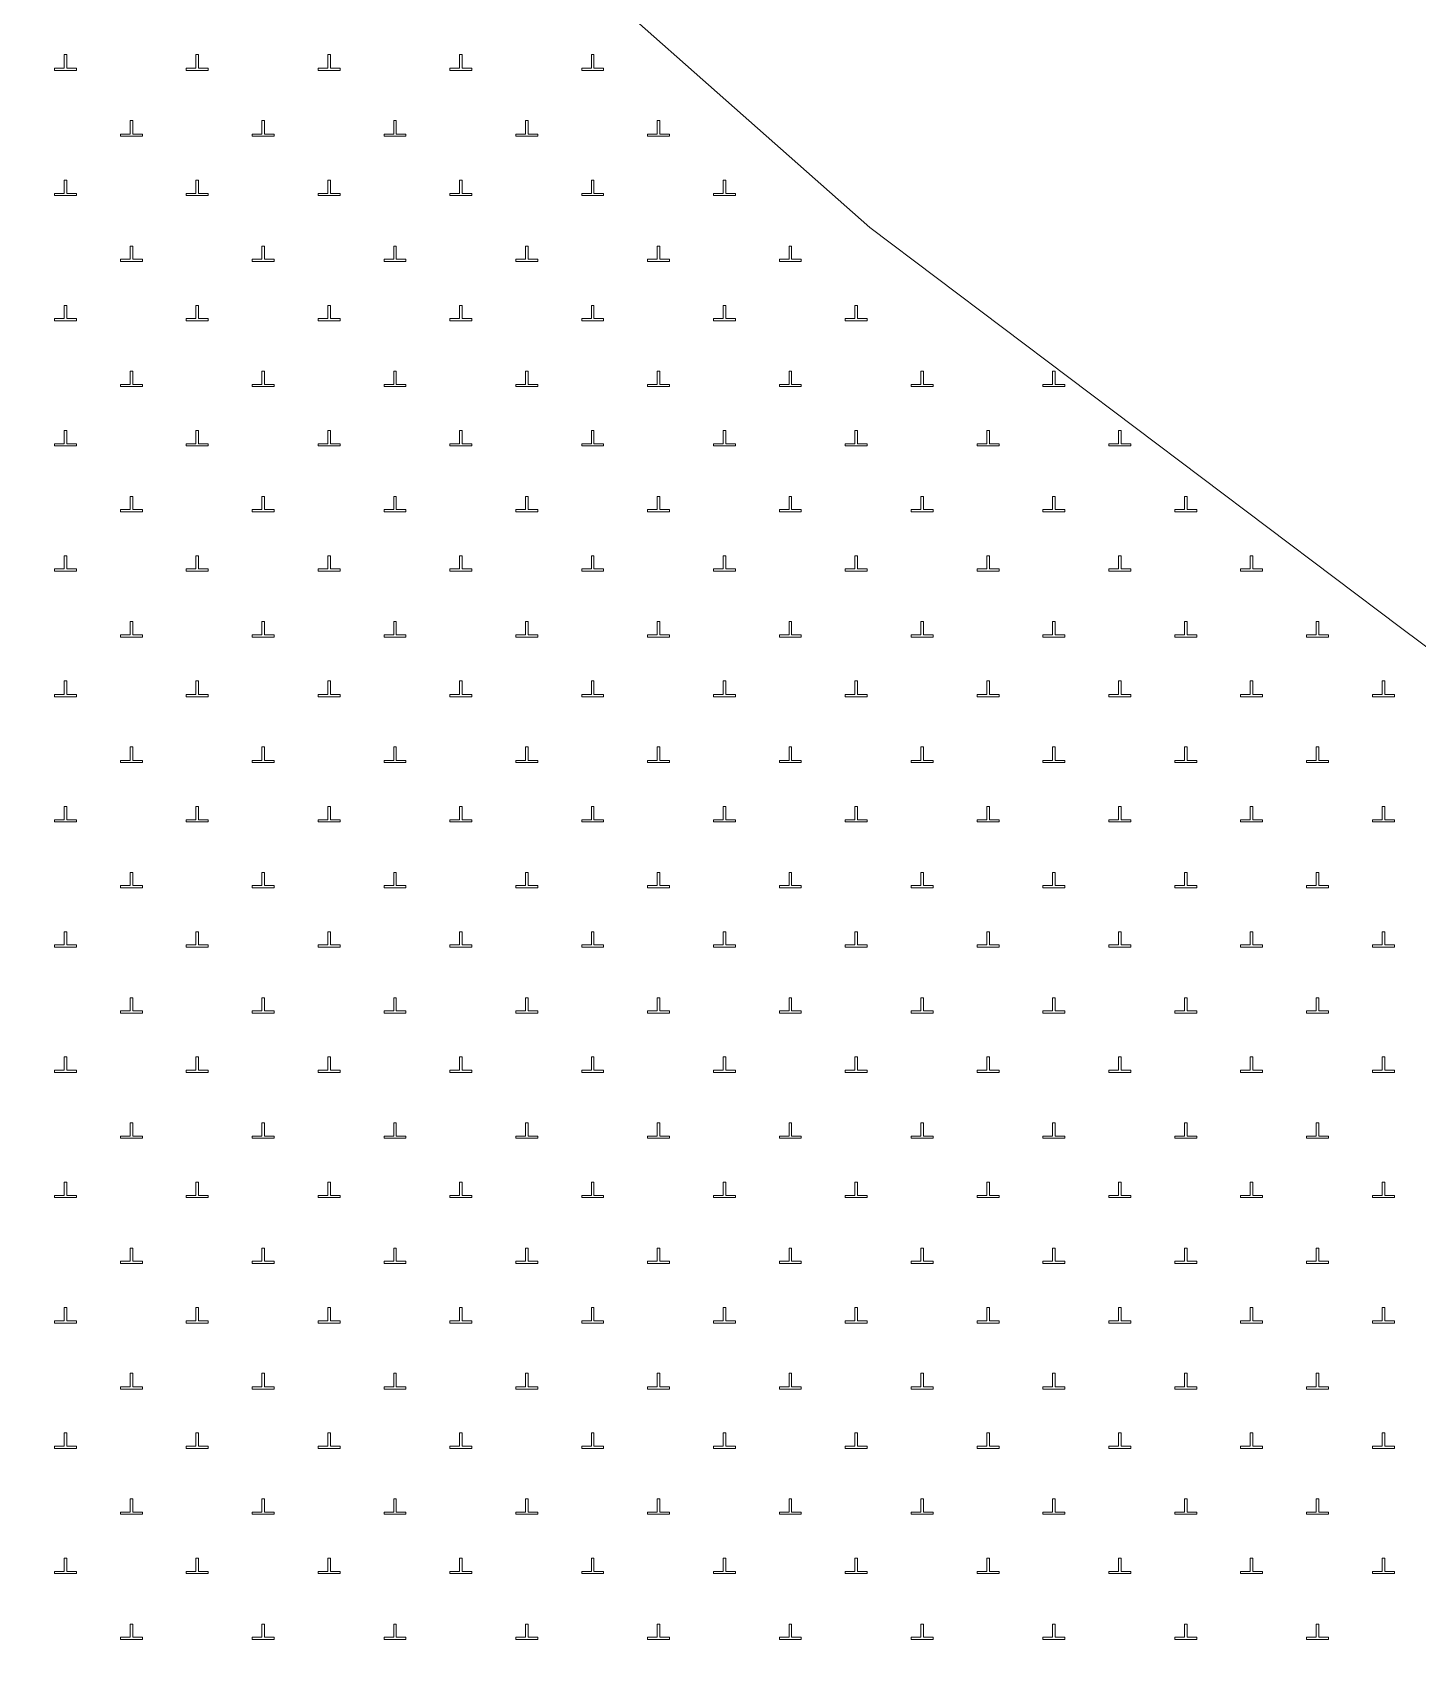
# Model space of a CAD drawing. Header units: metres. Extents: x 550890 to 551618, y 1839259 to 1840146.
# Drawn here: x 551437.64 to 551469.17, y 1840008.13 to 1840045.21 of the extents above; entities that cross this region are included whole.
import ezdxf

# ---------------------------------------------------------------- set-up
doc = ezdxf.new("R2010")
doc.units = ezdxf.units.M
doc.header["$LTSCALE"] = 0.8
doc.layers.add('19', color=7, linetype='Continuous', lineweight=13)
doc.layers.add('23', color=7, linetype='Continuous', lineweight=13)

msp = doc.modelspace()

# ---------------------------------------------------------------- linework, layer by layer
at = {"layer": '19'}
for points in [[(551438.14, 1840044.35), (551438.64, 1840044.35), (551438.64, 1840044.4), (551438.42, 1840044.4), (551438.42, 1840044.71), (551438.36, 1840044.71), (551438.36, 1840044.4), (551438.14, 1840044.4)], [(551441.14, 1840044.35), (551441.64, 1840044.35), (551441.64, 1840044.4), (551441.42, 1840044.4), (551441.42, 1840044.71), (551441.36, 1840044.71), (551441.36, 1840044.4), (551441.14, 1840044.4)], [(551444.14, 1840044.35), (551444.64, 1840044.35), (551444.64, 1840044.4), (551444.42, 1840044.4), (551444.42, 1840044.71), (551444.36, 1840044.71), (551444.36, 1840044.4), (551444.14, 1840044.4)], [(551447.14, 1840044.35), (551447.64, 1840044.35), (551447.64, 1840044.4), (551447.42, 1840044.4), (551447.42, 1840044.71), (551447.36, 1840044.71), (551447.36, 1840044.4), (551447.14, 1840044.4)], [(551450.14, 1840044.35), (551450.64, 1840044.35), (551450.64, 1840044.4), (551450.42, 1840044.4), (551450.42, 1840044.71), (551450.36, 1840044.71), (551450.36, 1840044.4), (551450.14, 1840044.4)], [(551439.64, 1840042.85), (551440.14, 1840042.85), (551440.14, 1840042.9), (551439.92, 1840042.9), (551439.92, 1840043.21), (551439.86, 1840043.21), (551439.86, 1840042.9), (551439.64, 1840042.9)], [(551442.64, 1840042.85), (551443.14, 1840042.85), (551443.14, 1840042.9), (551442.92, 1840042.9), (551442.92, 1840043.21), (551442.86, 1840043.21), (551442.86, 1840042.9), (551442.64, 1840042.9)], [(551445.64, 1840042.85), (551446.14, 1840042.85), (551446.14, 1840042.9), (551445.92, 1840042.9), (551445.92, 1840043.21), (551445.86, 1840043.21), (551445.86, 1840042.9), (551445.64, 1840042.9)], [(551448.64, 1840042.85), (551449.14, 1840042.85), (551449.14, 1840042.9), (551448.92, 1840042.9), (551448.92, 1840043.21), (551448.86, 1840043.21), (551448.86, 1840042.9), (551448.64, 1840042.9)], [(551451.64, 1840042.85), (551452.14, 1840042.85), (551452.14, 1840042.9), (551451.92, 1840042.9), (551451.92, 1840043.21), (551451.86, 1840043.21), (551451.86, 1840042.9), (551451.64, 1840042.9)], [(551438.14, 1840041.5), (551438.64, 1840041.5), (551438.64, 1840041.55), (551438.42, 1840041.55), (551438.42, 1840041.85), (551438.36, 1840041.85), (551438.36, 1840041.55), (551438.14, 1840041.55)], [(551441.14, 1840041.5), (551441.64, 1840041.5), (551441.64, 1840041.55), (551441.42, 1840041.55), (551441.42, 1840041.85), (551441.36, 1840041.85), (551441.36, 1840041.55), (551441.14, 1840041.55)], [(551444.14, 1840041.5), (551444.64, 1840041.5), (551444.64, 1840041.55), (551444.42, 1840041.55), (551444.42, 1840041.85), (551444.36, 1840041.85), (551444.36, 1840041.55), (551444.14, 1840041.55)], [(551447.14, 1840041.5), (551447.64, 1840041.5), (551447.64, 1840041.55), (551447.42, 1840041.55), (551447.42, 1840041.85), (551447.36, 1840041.85), (551447.36, 1840041.55), (551447.14, 1840041.55)], [(551450.14, 1840041.5), (551450.64, 1840041.5), (551450.64, 1840041.55), (551450.42, 1840041.55), (551450.42, 1840041.85), (551450.36, 1840041.85), (551450.36, 1840041.55), (551450.14, 1840041.55)], [(551453.14, 1840041.5), (551453.64, 1840041.5), (551453.64, 1840041.55), (551453.42, 1840041.55), (551453.42, 1840041.85), (551453.36, 1840041.85), (551453.36, 1840041.55), (551453.14, 1840041.55)], [(551439.64, 1840040), (551440.14, 1840040), (551440.14, 1840040.05), (551439.92, 1840040.05), (551439.92, 1840040.35), (551439.86, 1840040.35), (551439.86, 1840040.05), (551439.64, 1840040.05)], [(551442.64, 1840040), (551443.14, 1840040), (551443.14, 1840040.05), (551442.92, 1840040.05), (551442.92, 1840040.35), (551442.86, 1840040.35), (551442.86, 1840040.05), (551442.64, 1840040.05)], [(551445.64, 1840040), (551446.14, 1840040), (551446.14, 1840040.05), (551445.92, 1840040.05), (551445.92, 1840040.35), (551445.86, 1840040.35), (551445.86, 1840040.05), (551445.64, 1840040.05)], [(551448.64, 1840040), (551449.14, 1840040), (551449.14, 1840040.05), (551448.92, 1840040.05), (551448.92, 1840040.35), (551448.86, 1840040.35), (551448.86, 1840040.05), (551448.64, 1840040.05)], [(551451.64, 1840040), (551452.14, 1840040), (551452.14, 1840040.05), (551451.92, 1840040.05), (551451.92, 1840040.35), (551451.86, 1840040.35), (551451.86, 1840040.05), (551451.64, 1840040.05)], [(551454.64, 1840040), (551455.14, 1840040), (551455.14, 1840040.05), (551454.92, 1840040.05), (551454.92, 1840040.35), (551454.86, 1840040.35), (551454.86, 1840040.05), (551454.64, 1840040.05)], [(551438.14, 1840038.65), (551438.64, 1840038.65), (551438.64, 1840038.7), (551438.42, 1840038.7), (551438.42, 1840039), (551438.36, 1840039), (551438.36, 1840038.7), (551438.14, 1840038.7)], [(551441.14, 1840038.65), (551441.64, 1840038.65), (551441.64, 1840038.7), (551441.42, 1840038.7), (551441.42, 1840039), (551441.36, 1840039), (551441.36, 1840038.7), (551441.14, 1840038.7)], [(551444.14, 1840038.65), (551444.64, 1840038.65), (551444.64, 1840038.7), (551444.42, 1840038.7), (551444.42, 1840039), (551444.36, 1840039), (551444.36, 1840038.7), (551444.14, 1840038.7)], [(551447.14, 1840038.65), (551447.64, 1840038.65), (551447.64, 1840038.7), (551447.42, 1840038.7), (551447.42, 1840039), (551447.36, 1840039), (551447.36, 1840038.7), (551447.14, 1840038.7)], [(551450.14, 1840038.65), (551450.64, 1840038.65), (551450.64, 1840038.7), (551450.42, 1840038.7), (551450.42, 1840039), (551450.36, 1840039), (551450.36, 1840038.7), (551450.14, 1840038.7)], [(551453.14, 1840038.65), (551453.64, 1840038.65), (551453.64, 1840038.7), (551453.42, 1840038.7), (551453.42, 1840039), (551453.36, 1840039), (551453.36, 1840038.7), (551453.14, 1840038.7)], [(551456.14, 1840038.65), (551456.64, 1840038.65), (551456.64, 1840038.7), (551456.42, 1840038.7), (551456.42, 1840039), (551456.36, 1840039), (551456.36, 1840038.7), (551456.14, 1840038.7)], [(551439.64, 1840037.15), (551440.14, 1840037.15), (551440.14, 1840037.2), (551439.92, 1840037.2), (551439.92, 1840037.5), (551439.86, 1840037.5), (551439.86, 1840037.2), (551439.64, 1840037.2)], [(551442.64, 1840037.15), (551443.14, 1840037.15), (551443.14, 1840037.2), (551442.92, 1840037.2), (551442.92, 1840037.5), (551442.86, 1840037.5), (551442.86, 1840037.2), (551442.64, 1840037.2)], [(551445.64, 1840037.15), (551446.14, 1840037.15), (551446.14, 1840037.2), (551445.92, 1840037.2), (551445.92, 1840037.5), (551445.86, 1840037.5), (551445.86, 1840037.2), (551445.64, 1840037.2)], [(551448.64, 1840037.15), (551449.14, 1840037.15), (551449.14, 1840037.2), (551448.92, 1840037.2), (551448.92, 1840037.5), (551448.86, 1840037.5), (551448.86, 1840037.2), (551448.64, 1840037.2)], [(551451.64, 1840037.15), (551452.14, 1840037.15), (551452.14, 1840037.2), (551451.92, 1840037.2), (551451.92, 1840037.5), (551451.86, 1840037.5), (551451.86, 1840037.2), (551451.64, 1840037.2)], [(551454.64, 1840037.15), (551455.14, 1840037.15), (551455.14, 1840037.2), (551454.92, 1840037.2), (551454.92, 1840037.5), (551454.86, 1840037.5), (551454.86, 1840037.2), (551454.64, 1840037.2)], [(551457.64, 1840037.15), (551458.14, 1840037.15), (551458.14, 1840037.2), (551457.92, 1840037.2), (551457.92, 1840037.5), (551457.86, 1840037.5), (551457.86, 1840037.2), (551457.64, 1840037.2)], [(551460.64, 1840037.15), (551461.14, 1840037.15), (551461.14, 1840037.2), (551460.92, 1840037.2), (551460.92, 1840037.5), (551460.86, 1840037.5), (551460.86, 1840037.2), (551460.64, 1840037.2)], [(551438.14, 1840035.8), (551438.64, 1840035.8), (551438.64, 1840035.85), (551438.42, 1840035.85), (551438.42, 1840036.15), (551438.36, 1840036.15), (551438.36, 1840035.85), (551438.14, 1840035.85)], [(551441.14, 1840035.8), (551441.64, 1840035.8), (551441.64, 1840035.85), (551441.42, 1840035.85), (551441.42, 1840036.15), (551441.36, 1840036.15), (551441.36, 1840035.85), (551441.14, 1840035.85)], [(551444.14, 1840035.8), (551444.64, 1840035.8), (551444.64, 1840035.85), (551444.42, 1840035.85), (551444.42, 1840036.15), (551444.36, 1840036.15), (551444.36, 1840035.85), (551444.14, 1840035.85)], [(551447.14, 1840035.8), (551447.64, 1840035.8), (551447.64, 1840035.85), (551447.42, 1840035.85), (551447.42, 1840036.15), (551447.36, 1840036.15), (551447.36, 1840035.85), (551447.14, 1840035.85)], [(551450.14, 1840035.8), (551450.64, 1840035.8), (551450.64, 1840035.85), (551450.42, 1840035.85), (551450.42, 1840036.15), (551450.36, 1840036.15), (551450.36, 1840035.85), (551450.14, 1840035.85)], [(551453.14, 1840035.8), (551453.64, 1840035.8), (551453.64, 1840035.85), (551453.42, 1840035.85), (551453.42, 1840036.15), (551453.36, 1840036.15), (551453.36, 1840035.85), (551453.14, 1840035.85)], [(551456.14, 1840035.8), (551456.64, 1840035.8), (551456.64, 1840035.85), (551456.42, 1840035.85), (551456.42, 1840036.15), (551456.36, 1840036.15), (551456.36, 1840035.85), (551456.14, 1840035.85)], [(551459.14, 1840035.8), (551459.64, 1840035.8), (551459.64, 1840035.85), (551459.42, 1840035.85), (551459.42, 1840036.15), (551459.36, 1840036.15), (551459.36, 1840035.85), (551459.14, 1840035.85)], [(551462.14, 1840035.8), (551462.64, 1840035.8), (551462.64, 1840035.85), (551462.42, 1840035.85), (551462.42, 1840036.15), (551462.36, 1840036.15), (551462.36, 1840035.85), (551462.14, 1840035.85)], [(551439.64, 1840034.3), (551440.14, 1840034.3), (551440.14, 1840034.35), (551439.92, 1840034.35), (551439.92, 1840034.65), (551439.86, 1840034.65), (551439.86, 1840034.35), (551439.64, 1840034.35)], [(551442.64, 1840034.3), (551443.14, 1840034.3), (551443.14, 1840034.35), (551442.92, 1840034.35), (551442.92, 1840034.65), (551442.86, 1840034.65), (551442.86, 1840034.35), (551442.64, 1840034.35)], [(551445.64, 1840034.3), (551446.14, 1840034.3), (551446.14, 1840034.35), (551445.92, 1840034.35), (551445.92, 1840034.65), (551445.86, 1840034.65), (551445.86, 1840034.35), (551445.64, 1840034.35)], [(551448.64, 1840034.3), (551449.14, 1840034.3), (551449.14, 1840034.35), (551448.92, 1840034.35), (551448.92, 1840034.65), (551448.86, 1840034.65), (551448.86, 1840034.35), (551448.64, 1840034.35)], [(551451.64, 1840034.3), (551452.14, 1840034.3), (551452.14, 1840034.35), (551451.92, 1840034.35), (551451.92, 1840034.65), (551451.86, 1840034.65), (551451.86, 1840034.35), (551451.64, 1840034.35)], [(551454.64, 1840034.3), (551455.14, 1840034.3), (551455.14, 1840034.35), (551454.92, 1840034.35), (551454.92, 1840034.65), (551454.86, 1840034.65), (551454.86, 1840034.35), (551454.64, 1840034.35)], [(551457.64, 1840034.3), (551458.14, 1840034.3), (551458.14, 1840034.35), (551457.92, 1840034.35), (551457.92, 1840034.65), (551457.86, 1840034.65), (551457.86, 1840034.35), (551457.64, 1840034.35)], [(551460.64, 1840034.3), (551461.14, 1840034.3), (551461.14, 1840034.35), (551460.92, 1840034.35), (551460.92, 1840034.65), (551460.86, 1840034.65), (551460.86, 1840034.35), (551460.64, 1840034.35)], [(551463.64, 1840034.3), (551464.14, 1840034.3), (551464.14, 1840034.35), (551463.92, 1840034.35), (551463.92, 1840034.65), (551463.86, 1840034.65), (551463.86, 1840034.35), (551463.64, 1840034.35)], [(551438.14, 1840032.95), (551438.64, 1840032.95), (551438.64, 1840033), (551438.42, 1840033), (551438.42, 1840033.3), (551438.36, 1840033.3), (551438.36, 1840033), (551438.14, 1840033)], [(551441.14, 1840032.95), (551441.64, 1840032.95), (551441.64, 1840033), (551441.42, 1840033), (551441.42, 1840033.3), (551441.36, 1840033.3), (551441.36, 1840033), (551441.14, 1840033)], [(551444.14, 1840032.95), (551444.64, 1840032.95), (551444.64, 1840033), (551444.42, 1840033), (551444.42, 1840033.3), (551444.36, 1840033.3), (551444.36, 1840033), (551444.14, 1840033)], [(551447.14, 1840032.95), (551447.64, 1840032.95), (551447.64, 1840033), (551447.42, 1840033), (551447.42, 1840033.3), (551447.36, 1840033.3), (551447.36, 1840033), (551447.14, 1840033)], [(551450.14, 1840032.95), (551450.64, 1840032.95), (551450.64, 1840033), (551450.42, 1840033), (551450.42, 1840033.3), (551450.36, 1840033.3), (551450.36, 1840033), (551450.14, 1840033)], [(551453.14, 1840032.95), (551453.64, 1840032.95), (551453.64, 1840033), (551453.42, 1840033), (551453.42, 1840033.3), (551453.36, 1840033.3), (551453.36, 1840033), (551453.14, 1840033)], [(551456.14, 1840032.95), (551456.64, 1840032.95), (551456.64, 1840033), (551456.42, 1840033), (551456.42, 1840033.3), (551456.36, 1840033.3), (551456.36, 1840033), (551456.14, 1840033)], [(551459.14, 1840032.95), (551459.64, 1840032.95), (551459.64, 1840033), (551459.42, 1840033), (551459.42, 1840033.3), (551459.36, 1840033.3), (551459.36, 1840033), (551459.14, 1840033)], [(551462.14, 1840032.95), (551462.64, 1840032.95), (551462.64, 1840033), (551462.42, 1840033), (551462.42, 1840033.3), (551462.36, 1840033.3), (551462.36, 1840033), (551462.14, 1840033)], [(551465.14, 1840032.95), (551465.64, 1840032.95), (551465.64, 1840033), (551465.42, 1840033), (551465.42, 1840033.3), (551465.36, 1840033.3), (551465.36, 1840033), (551465.14, 1840033)], [(551439.64, 1840031.45), (551440.14, 1840031.45), (551440.14, 1840031.5), (551439.92, 1840031.5), (551439.92, 1840031.8), (551439.86, 1840031.8), (551439.86, 1840031.5), (551439.64, 1840031.5)], [(551442.64, 1840031.45), (551443.14, 1840031.45), (551443.14, 1840031.5), (551442.92, 1840031.5), (551442.92, 1840031.8), (551442.86, 1840031.8), (551442.86, 1840031.5), (551442.64, 1840031.5)], [(551445.64, 1840031.45), (551446.14, 1840031.45), (551446.14, 1840031.5), (551445.92, 1840031.5), (551445.92, 1840031.8), (551445.86, 1840031.8), (551445.86, 1840031.5), (551445.64, 1840031.5)], [(551448.64, 1840031.45), (551449.14, 1840031.45), (551449.14, 1840031.5), (551448.92, 1840031.5), (551448.92, 1840031.8), (551448.86, 1840031.8), (551448.86, 1840031.5), (551448.64, 1840031.5)], [(551451.64, 1840031.45), (551452.14, 1840031.45), (551452.14, 1840031.5), (551451.92, 1840031.5), (551451.92, 1840031.8), (551451.86, 1840031.8), (551451.86, 1840031.5), (551451.64, 1840031.5)], [(551454.64, 1840031.45), (551455.14, 1840031.45), (551455.14, 1840031.5), (551454.92, 1840031.5), (551454.92, 1840031.8), (551454.86, 1840031.8), (551454.86, 1840031.5), (551454.64, 1840031.5)], [(551457.64, 1840031.45), (551458.14, 1840031.45), (551458.14, 1840031.5), (551457.92, 1840031.5), (551457.92, 1840031.8), (551457.86, 1840031.8), (551457.86, 1840031.5), (551457.64, 1840031.5)], [(551460.64, 1840031.45), (551461.14, 1840031.45), (551461.14, 1840031.5), (551460.92, 1840031.5), (551460.92, 1840031.8), (551460.86, 1840031.8), (551460.86, 1840031.5), (551460.64, 1840031.5)], [(551463.64, 1840031.45), (551464.14, 1840031.45), (551464.14, 1840031.5), (551463.92, 1840031.5), (551463.92, 1840031.8), (551463.86, 1840031.8), (551463.86, 1840031.5), (551463.64, 1840031.5)], [(551466.64, 1840031.45), (551467.14, 1840031.45), (551467.14, 1840031.5), (551466.92, 1840031.5), (551466.92, 1840031.8), (551466.86, 1840031.8), (551466.86, 1840031.5), (551466.64, 1840031.5)], [(551438.14, 1840030.09), (551438.64, 1840030.09), (551438.64, 1840030.14), (551438.42, 1840030.14), (551438.42, 1840030.45), (551438.36, 1840030.45), (551438.36, 1840030.14), (551438.14, 1840030.14)], [(551441.14, 1840030.09), (551441.64, 1840030.09), (551441.64, 1840030.14), (551441.42, 1840030.14), (551441.42, 1840030.45), (551441.36, 1840030.45), (551441.36, 1840030.14), (551441.14, 1840030.14)], [(551444.14, 1840030.09), (551444.64, 1840030.09), (551444.64, 1840030.14), (551444.42, 1840030.14), (551444.42, 1840030.45), (551444.36, 1840030.45), (551444.36, 1840030.14), (551444.14, 1840030.14)], [(551447.14, 1840030.09), (551447.64, 1840030.09), (551447.64, 1840030.14), (551447.42, 1840030.14), (551447.42, 1840030.45), (551447.36, 1840030.45), (551447.36, 1840030.14), (551447.14, 1840030.14)], [(551450.14, 1840030.09), (551450.64, 1840030.09), (551450.64, 1840030.14), (551450.42, 1840030.14), (551450.42, 1840030.45), (551450.36, 1840030.45), (551450.36, 1840030.14), (551450.14, 1840030.14)], [(551453.14, 1840030.09), (551453.64, 1840030.09), (551453.64, 1840030.14), (551453.42, 1840030.14), (551453.42, 1840030.45), (551453.36, 1840030.45), (551453.36, 1840030.14), (551453.14, 1840030.14)], [(551456.14, 1840030.09), (551456.64, 1840030.09), (551456.64, 1840030.14), (551456.42, 1840030.14), (551456.42, 1840030.45), (551456.36, 1840030.45), (551456.36, 1840030.14), (551456.14, 1840030.14)], [(551459.14, 1840030.09), (551459.64, 1840030.09), (551459.64, 1840030.14), (551459.42, 1840030.14), (551459.42, 1840030.45), (551459.36, 1840030.45), (551459.36, 1840030.14), (551459.14, 1840030.14)], [(551462.14, 1840030.09), (551462.64, 1840030.09), (551462.64, 1840030.14), (551462.42, 1840030.14), (551462.42, 1840030.45), (551462.36, 1840030.45), (551462.36, 1840030.14), (551462.14, 1840030.14)], [(551465.14, 1840030.09), (551465.64, 1840030.09), (551465.64, 1840030.14), (551465.42, 1840030.14), (551465.42, 1840030.45), (551465.36, 1840030.45), (551465.36, 1840030.14), (551465.14, 1840030.14)], [(551468.14, 1840030.09), (551468.64, 1840030.09), (551468.64, 1840030.14), (551468.42, 1840030.14), (551468.42, 1840030.45), (551468.36, 1840030.45), (551468.36, 1840030.14), (551468.14, 1840030.14)], [(551439.64, 1840028.59), (551440.14, 1840028.59), (551440.14, 1840028.64), (551439.92, 1840028.64), (551439.92, 1840028.95), (551439.86, 1840028.95), (551439.86, 1840028.64), (551439.64, 1840028.64)], [(551442.64, 1840028.59), (551443.14, 1840028.59), (551443.14, 1840028.64), (551442.92, 1840028.64), (551442.92, 1840028.95), (551442.86, 1840028.95), (551442.86, 1840028.64), (551442.64, 1840028.64)], [(551445.64, 1840028.59), (551446.14, 1840028.59), (551446.14, 1840028.64), (551445.92, 1840028.64), (551445.92, 1840028.95), (551445.86, 1840028.95), (551445.86, 1840028.64), (551445.64, 1840028.64)], [(551448.64, 1840028.59), (551449.14, 1840028.59), (551449.14, 1840028.64), (551448.92, 1840028.64), (551448.92, 1840028.95), (551448.86, 1840028.95), (551448.86, 1840028.64), (551448.64, 1840028.64)], [(551451.64, 1840028.59), (551452.14, 1840028.59), (551452.14, 1840028.64), (551451.92, 1840028.64), (551451.92, 1840028.95), (551451.86, 1840028.95), (551451.86, 1840028.64), (551451.64, 1840028.64)], [(551454.64, 1840028.59), (551455.14, 1840028.59), (551455.14, 1840028.64), (551454.92, 1840028.64), (551454.92, 1840028.95), (551454.86, 1840028.95), (551454.86, 1840028.64), (551454.64, 1840028.64)], [(551457.64, 1840028.59), (551458.14, 1840028.59), (551458.14, 1840028.64), (551457.92, 1840028.64), (551457.92, 1840028.95), (551457.86, 1840028.95), (551457.86, 1840028.64), (551457.64, 1840028.64)], [(551460.64, 1840028.59), (551461.14, 1840028.59), (551461.14, 1840028.64), (551460.92, 1840028.64), (551460.92, 1840028.95), (551460.86, 1840028.95), (551460.86, 1840028.64), (551460.64, 1840028.64)], [(551463.64, 1840028.59), (551464.14, 1840028.59), (551464.14, 1840028.64), (551463.92, 1840028.64), (551463.92, 1840028.95), (551463.86, 1840028.95), (551463.86, 1840028.64), (551463.64, 1840028.64)], [(551466.64, 1840028.59), (551467.14, 1840028.59), (551467.14, 1840028.64), (551466.92, 1840028.64), (551466.92, 1840028.95), (551466.86, 1840028.95), (551466.86, 1840028.64), (551466.64, 1840028.64)], [(551438.14, 1840027.24), (551438.64, 1840027.24), (551438.64, 1840027.29), (551438.42, 1840027.29), (551438.42, 1840027.59), (551438.36, 1840027.59), (551438.36, 1840027.29), (551438.14, 1840027.29)], [(551441.14, 1840027.24), (551441.64, 1840027.24), (551441.64, 1840027.29), (551441.42, 1840027.29), (551441.42, 1840027.59), (551441.36, 1840027.59), (551441.36, 1840027.29), (551441.14, 1840027.29)], [(551444.14, 1840027.24), (551444.64, 1840027.24), (551444.64, 1840027.29), (551444.42, 1840027.29), (551444.42, 1840027.59), (551444.36, 1840027.59), (551444.36, 1840027.29), (551444.14, 1840027.29)], [(551447.14, 1840027.24), (551447.64, 1840027.24), (551447.64, 1840027.29), (551447.42, 1840027.29), (551447.42, 1840027.59), (551447.36, 1840027.59), (551447.36, 1840027.29), (551447.14, 1840027.29)], [(551450.14, 1840027.24), (551450.64, 1840027.24), (551450.64, 1840027.29), (551450.42, 1840027.29), (551450.42, 1840027.59), (551450.36, 1840027.59), (551450.36, 1840027.29), (551450.14, 1840027.29)], [(551453.14, 1840027.24), (551453.64, 1840027.24), (551453.64, 1840027.29), (551453.42, 1840027.29), (551453.42, 1840027.59), (551453.36, 1840027.59), (551453.36, 1840027.29), (551453.14, 1840027.29)], [(551456.14, 1840027.24), (551456.64, 1840027.24), (551456.64, 1840027.29), (551456.42, 1840027.29), (551456.42, 1840027.59), (551456.36, 1840027.59), (551456.36, 1840027.29), (551456.14, 1840027.29)], [(551459.14, 1840027.24), (551459.64, 1840027.24), (551459.64, 1840027.29), (551459.42, 1840027.29), (551459.42, 1840027.59), (551459.36, 1840027.59), (551459.36, 1840027.29), (551459.14, 1840027.29)], [(551462.14, 1840027.24), (551462.64, 1840027.24), (551462.64, 1840027.29), (551462.42, 1840027.29), (551462.42, 1840027.59), (551462.36, 1840027.59), (551462.36, 1840027.29), (551462.14, 1840027.29)], [(551465.14, 1840027.24), (551465.64, 1840027.24), (551465.64, 1840027.29), (551465.42, 1840027.29), (551465.42, 1840027.59), (551465.36, 1840027.59), (551465.36, 1840027.29), (551465.14, 1840027.29)], [(551468.14, 1840027.24), (551468.64, 1840027.24), (551468.64, 1840027.29), (551468.42, 1840027.29), (551468.42, 1840027.59), (551468.36, 1840027.59), (551468.36, 1840027.29), (551468.14, 1840027.29)], [(551439.64, 1840025.74), (551440.14, 1840025.74), (551440.14, 1840025.79), (551439.92, 1840025.79), (551439.92, 1840026.09), (551439.86, 1840026.09), (551439.86, 1840025.79), (551439.64, 1840025.79)], [(551442.64, 1840025.74), (551443.14, 1840025.74), (551443.14, 1840025.79), (551442.92, 1840025.79), (551442.92, 1840026.09), (551442.86, 1840026.09), (551442.86, 1840025.79), (551442.64, 1840025.79)], [(551445.64, 1840025.74), (551446.14, 1840025.74), (551446.14, 1840025.79), (551445.92, 1840025.79), (551445.92, 1840026.09), (551445.86, 1840026.09), (551445.86, 1840025.79), (551445.64, 1840025.79)], [(551448.64, 1840025.74), (551449.14, 1840025.74), (551449.14, 1840025.79), (551448.92, 1840025.79), (551448.92, 1840026.09), (551448.86, 1840026.09), (551448.86, 1840025.79), (551448.64, 1840025.79)], [(551451.64, 1840025.74), (551452.14, 1840025.74), (551452.14, 1840025.79), (551451.92, 1840025.79), (551451.92, 1840026.09), (551451.86, 1840026.09), (551451.86, 1840025.79), (551451.64, 1840025.79)], [(551454.64, 1840025.74), (551455.14, 1840025.74), (551455.14, 1840025.79), (551454.92, 1840025.79), (551454.92, 1840026.09), (551454.86, 1840026.09), (551454.86, 1840025.79), (551454.64, 1840025.79)], [(551457.64, 1840025.74), (551458.14, 1840025.74), (551458.14, 1840025.79), (551457.92, 1840025.79), (551457.92, 1840026.09), (551457.86, 1840026.09), (551457.86, 1840025.79), (551457.64, 1840025.79)], [(551460.64, 1840025.74), (551461.14, 1840025.74), (551461.14, 1840025.79), (551460.92, 1840025.79), (551460.92, 1840026.09), (551460.86, 1840026.09), (551460.86, 1840025.79), (551460.64, 1840025.79)], [(551463.64, 1840025.74), (551464.14, 1840025.74), (551464.14, 1840025.79), (551463.92, 1840025.79), (551463.92, 1840026.09), (551463.86, 1840026.09), (551463.86, 1840025.79), (551463.64, 1840025.79)], [(551466.64, 1840025.74), (551467.14, 1840025.74), (551467.14, 1840025.79), (551466.92, 1840025.79), (551466.92, 1840026.09), (551466.86, 1840026.09), (551466.86, 1840025.79), (551466.64, 1840025.79)], [(551438.14, 1840024.39), (551438.64, 1840024.39), (551438.64, 1840024.44), (551438.42, 1840024.44), (551438.42, 1840024.74), (551438.36, 1840024.74), (551438.36, 1840024.44), (551438.14, 1840024.44)], [(551441.14, 1840024.39), (551441.64, 1840024.39), (551441.64, 1840024.44), (551441.42, 1840024.44), (551441.42, 1840024.74), (551441.36, 1840024.74), (551441.36, 1840024.44), (551441.14, 1840024.44)], [(551444.14, 1840024.39), (551444.64, 1840024.39), (551444.64, 1840024.44), (551444.42, 1840024.44), (551444.42, 1840024.74), (551444.36, 1840024.74), (551444.36, 1840024.44), (551444.14, 1840024.44)], [(551447.14, 1840024.39), (551447.64, 1840024.39), (551447.64, 1840024.44), (551447.42, 1840024.44), (551447.42, 1840024.74), (551447.36, 1840024.74), (551447.36, 1840024.44), (551447.14, 1840024.44)], [(551450.14, 1840024.39), (551450.64, 1840024.39), (551450.64, 1840024.44), (551450.42, 1840024.44), (551450.42, 1840024.74), (551450.36, 1840024.74), (551450.36, 1840024.44), (551450.14, 1840024.44)], [(551453.14, 1840024.39), (551453.64, 1840024.39), (551453.64, 1840024.44), (551453.42, 1840024.44), (551453.42, 1840024.74), (551453.36, 1840024.74), (551453.36, 1840024.44), (551453.14, 1840024.44)], [(551456.14, 1840024.39), (551456.64, 1840024.39), (551456.64, 1840024.44), (551456.42, 1840024.44), (551456.42, 1840024.74), (551456.36, 1840024.74), (551456.36, 1840024.44), (551456.14, 1840024.44)], [(551459.14, 1840024.39), (551459.64, 1840024.39), (551459.64, 1840024.44), (551459.42, 1840024.44), (551459.42, 1840024.74), (551459.36, 1840024.74), (551459.36, 1840024.44), (551459.14, 1840024.44)], [(551462.14, 1840024.39), (551462.64, 1840024.39), (551462.64, 1840024.44), (551462.42, 1840024.44), (551462.42, 1840024.74), (551462.36, 1840024.74), (551462.36, 1840024.44), (551462.14, 1840024.44)], [(551465.14, 1840024.39), (551465.64, 1840024.39), (551465.64, 1840024.44), (551465.42, 1840024.44), (551465.42, 1840024.74), (551465.36, 1840024.74), (551465.36, 1840024.44), (551465.14, 1840024.44)], [(551468.14, 1840024.39), (551468.64, 1840024.39), (551468.64, 1840024.44), (551468.42, 1840024.44), (551468.42, 1840024.74), (551468.36, 1840024.74), (551468.36, 1840024.44), (551468.14, 1840024.44)], [(551439.64, 1840022.89), (551440.14, 1840022.89), (551440.14, 1840022.94), (551439.92, 1840022.94), (551439.92, 1840023.24), (551439.86, 1840023.24), (551439.86, 1840022.94), (551439.64, 1840022.94)], [(551442.64, 1840022.89), (551443.14, 1840022.89), (551443.14, 1840022.94), (551442.92, 1840022.94), (551442.92, 1840023.24), (551442.86, 1840023.24), (551442.86, 1840022.94), (551442.64, 1840022.94)], [(551445.64, 1840022.89), (551446.14, 1840022.89), (551446.14, 1840022.94), (551445.92, 1840022.94), (551445.92, 1840023.24), (551445.86, 1840023.24), (551445.86, 1840022.94), (551445.64, 1840022.94)], [(551448.64, 1840022.89), (551449.14, 1840022.89), (551449.14, 1840022.94), (551448.92, 1840022.94), (551448.92, 1840023.24), (551448.86, 1840023.24), (551448.86, 1840022.94), (551448.64, 1840022.94)], [(551451.64, 1840022.89), (551452.14, 1840022.89), (551452.14, 1840022.94), (551451.92, 1840022.94), (551451.92, 1840023.24), (551451.86, 1840023.24), (551451.86, 1840022.94), (551451.64, 1840022.94)], [(551454.64, 1840022.89), (551455.14, 1840022.89), (551455.14, 1840022.94), (551454.92, 1840022.94), (551454.92, 1840023.24), (551454.86, 1840023.24), (551454.86, 1840022.94), (551454.64, 1840022.94)], [(551457.64, 1840022.89), (551458.14, 1840022.89), (551458.14, 1840022.94), (551457.92, 1840022.94), (551457.92, 1840023.24), (551457.86, 1840023.24), (551457.86, 1840022.94), (551457.64, 1840022.94)], [(551460.64, 1840022.89), (551461.14, 1840022.89), (551461.14, 1840022.94), (551460.92, 1840022.94), (551460.92, 1840023.24), (551460.86, 1840023.24), (551460.86, 1840022.94), (551460.64, 1840022.94)], [(551463.64, 1840022.89), (551464.14, 1840022.89), (551464.14, 1840022.94), (551463.92, 1840022.94), (551463.92, 1840023.24), (551463.86, 1840023.24), (551463.86, 1840022.94), (551463.64, 1840022.94)], [(551466.64, 1840022.89), (551467.14, 1840022.89), (551467.14, 1840022.94), (551466.92, 1840022.94), (551466.92, 1840023.24), (551466.86, 1840023.24), (551466.86, 1840022.94), (551466.64, 1840022.94)], [(551438.14, 1840021.54), (551438.64, 1840021.54), (551438.64, 1840021.59), (551438.42, 1840021.59), (551438.42, 1840021.89), (551438.36, 1840021.89), (551438.36, 1840021.59), (551438.14, 1840021.59)], [(551441.14, 1840021.54), (551441.64, 1840021.54), (551441.64, 1840021.59), (551441.42, 1840021.59), (551441.42, 1840021.89), (551441.36, 1840021.89), (551441.36, 1840021.59), (551441.14, 1840021.59)], [(551444.14, 1840021.54), (551444.64, 1840021.54), (551444.64, 1840021.59), (551444.42, 1840021.59), (551444.42, 1840021.89), (551444.36, 1840021.89), (551444.36, 1840021.59), (551444.14, 1840021.59)], [(551447.14, 1840021.54), (551447.64, 1840021.54), (551447.64, 1840021.59), (551447.42, 1840021.59), (551447.42, 1840021.89), (551447.36, 1840021.89), (551447.36, 1840021.59), (551447.14, 1840021.59)], [(551450.14, 1840021.54), (551450.64, 1840021.54), (551450.64, 1840021.59), (551450.42, 1840021.59), (551450.42, 1840021.89), (551450.36, 1840021.89), (551450.36, 1840021.59), (551450.14, 1840021.59)], [(551453.14, 1840021.54), (551453.64, 1840021.54), (551453.64, 1840021.59), (551453.42, 1840021.59), (551453.42, 1840021.89), (551453.36, 1840021.89), (551453.36, 1840021.59), (551453.14, 1840021.59)], [(551456.14, 1840021.54), (551456.64, 1840021.54), (551456.64, 1840021.59), (551456.42, 1840021.59), (551456.42, 1840021.89), (551456.36, 1840021.89), (551456.36, 1840021.59), (551456.14, 1840021.59)], [(551459.14, 1840021.54), (551459.64, 1840021.54), (551459.64, 1840021.59), (551459.42, 1840021.59), (551459.42, 1840021.89), (551459.36, 1840021.89), (551459.36, 1840021.59), (551459.14, 1840021.59)], [(551462.14, 1840021.54), (551462.64, 1840021.54), (551462.64, 1840021.59), (551462.42, 1840021.59), (551462.42, 1840021.89), (551462.36, 1840021.89), (551462.36, 1840021.59), (551462.14, 1840021.59)], [(551465.14, 1840021.54), (551465.64, 1840021.54), (551465.64, 1840021.59), (551465.42, 1840021.59), (551465.42, 1840021.89), (551465.36, 1840021.89), (551465.36, 1840021.59), (551465.14, 1840021.59)], [(551468.14, 1840021.54), (551468.64, 1840021.54), (551468.64, 1840021.59), (551468.42, 1840021.59), (551468.42, 1840021.89), (551468.36, 1840021.89), (551468.36, 1840021.59), (551468.14, 1840021.59)], [(551439.64, 1840020.04), (551440.14, 1840020.04), (551440.14, 1840020.09), (551439.92, 1840020.09), (551439.92, 1840020.39), (551439.86, 1840020.39), (551439.86, 1840020.09), (551439.64, 1840020.09)], [(551442.64, 1840020.04), (551443.14, 1840020.04), (551443.14, 1840020.09), (551442.92, 1840020.09), (551442.92, 1840020.39), (551442.86, 1840020.39), (551442.86, 1840020.09), (551442.64, 1840020.09)], [(551445.64, 1840020.04), (551446.14, 1840020.04), (551446.14, 1840020.09), (551445.92, 1840020.09), (551445.92, 1840020.39), (551445.86, 1840020.39), (551445.86, 1840020.09), (551445.64, 1840020.09)], [(551448.64, 1840020.04), (551449.14, 1840020.04), (551449.14, 1840020.09), (551448.92, 1840020.09), (551448.92, 1840020.39), (551448.86, 1840020.39), (551448.86, 1840020.09), (551448.64, 1840020.09)], [(551451.64, 1840020.04), (551452.14, 1840020.04), (551452.14, 1840020.09), (551451.92, 1840020.09), (551451.92, 1840020.39), (551451.86, 1840020.39), (551451.86, 1840020.09), (551451.64, 1840020.09)], [(551454.64, 1840020.04), (551455.14, 1840020.04), (551455.14, 1840020.09), (551454.92, 1840020.09), (551454.92, 1840020.39), (551454.86, 1840020.39), (551454.86, 1840020.09), (551454.64, 1840020.09)], [(551457.64, 1840020.04), (551458.14, 1840020.04), (551458.14, 1840020.09), (551457.92, 1840020.09), (551457.92, 1840020.39), (551457.86, 1840020.39), (551457.86, 1840020.09), (551457.64, 1840020.09)], [(551460.64, 1840020.04), (551461.14, 1840020.04), (551461.14, 1840020.09), (551460.92, 1840020.09), (551460.92, 1840020.39), (551460.86, 1840020.39), (551460.86, 1840020.09), (551460.64, 1840020.09)], [(551463.64, 1840020.04), (551464.14, 1840020.04), (551464.14, 1840020.09), (551463.92, 1840020.09), (551463.92, 1840020.39), (551463.86, 1840020.39), (551463.86, 1840020.09), (551463.64, 1840020.09)], [(551466.64, 1840020.04), (551467.14, 1840020.04), (551467.14, 1840020.09), (551466.92, 1840020.09), (551466.92, 1840020.39), (551466.86, 1840020.39), (551466.86, 1840020.09), (551466.64, 1840020.09)], [(551438.14, 1840018.69), (551438.64, 1840018.69), (551438.64, 1840018.74), (551438.42, 1840018.74), (551438.42, 1840019.04), (551438.36, 1840019.04), (551438.36, 1840018.74), (551438.14, 1840018.74)], [(551441.14, 1840018.69), (551441.64, 1840018.69), (551441.64, 1840018.74), (551441.42, 1840018.74), (551441.42, 1840019.04), (551441.36, 1840019.04), (551441.36, 1840018.74), (551441.14, 1840018.74)], [(551444.14, 1840018.69), (551444.64, 1840018.69), (551444.64, 1840018.74), (551444.42, 1840018.74), (551444.42, 1840019.04), (551444.36, 1840019.04), (551444.36, 1840018.74), (551444.14, 1840018.74)], [(551447.14, 1840018.69), (551447.64, 1840018.69), (551447.64, 1840018.74), (551447.42, 1840018.74), (551447.42, 1840019.04), (551447.36, 1840019.04), (551447.36, 1840018.74), (551447.14, 1840018.74)], [(551450.14, 1840018.69), (551450.64, 1840018.69), (551450.64, 1840018.74), (551450.42, 1840018.74), (551450.42, 1840019.04), (551450.36, 1840019.04), (551450.36, 1840018.74), (551450.14, 1840018.74)], [(551453.14, 1840018.69), (551453.64, 1840018.69), (551453.64, 1840018.74), (551453.42, 1840018.74), (551453.42, 1840019.04), (551453.36, 1840019.04), (551453.36, 1840018.74), (551453.14, 1840018.74)], [(551456.14, 1840018.69), (551456.64, 1840018.69), (551456.64, 1840018.74), (551456.42, 1840018.74), (551456.42, 1840019.04), (551456.36, 1840019.04), (551456.36, 1840018.74), (551456.14, 1840018.74)], [(551459.14, 1840018.69), (551459.64, 1840018.69), (551459.64, 1840018.74), (551459.42, 1840018.74), (551459.42, 1840019.04), (551459.36, 1840019.04), (551459.36, 1840018.74), (551459.14, 1840018.74)], [(551462.14, 1840018.69), (551462.64, 1840018.69), (551462.64, 1840018.74), (551462.42, 1840018.74), (551462.42, 1840019.04), (551462.36, 1840019.04), (551462.36, 1840018.74), (551462.14, 1840018.74)], [(551465.14, 1840018.69), (551465.64, 1840018.69), (551465.64, 1840018.74), (551465.42, 1840018.74), (551465.42, 1840019.04), (551465.36, 1840019.04), (551465.36, 1840018.74), (551465.14, 1840018.74)], [(551468.14, 1840018.69), (551468.64, 1840018.69), (551468.64, 1840018.74), (551468.42, 1840018.74), (551468.42, 1840019.04), (551468.36, 1840019.04), (551468.36, 1840018.74), (551468.14, 1840018.74)], [(551439.64, 1840017.19), (551440.14, 1840017.19), (551440.14, 1840017.24), (551439.92, 1840017.24), (551439.92, 1840017.54), (551439.86, 1840017.54), (551439.86, 1840017.24), (551439.64, 1840017.24)], [(551442.64, 1840017.19), (551443.14, 1840017.19), (551443.14, 1840017.24), (551442.92, 1840017.24), (551442.92, 1840017.54), (551442.86, 1840017.54), (551442.86, 1840017.24), (551442.64, 1840017.24)], [(551445.64, 1840017.19), (551446.14, 1840017.19), (551446.14, 1840017.24), (551445.92, 1840017.24), (551445.92, 1840017.54), (551445.86, 1840017.54), (551445.86, 1840017.24), (551445.64, 1840017.24)], [(551448.64, 1840017.19), (551449.14, 1840017.19), (551449.14, 1840017.24), (551448.92, 1840017.24), (551448.92, 1840017.54), (551448.86, 1840017.54), (551448.86, 1840017.24), (551448.64, 1840017.24)], [(551451.64, 1840017.19), (551452.14, 1840017.19), (551452.14, 1840017.24), (551451.92, 1840017.24), (551451.92, 1840017.54), (551451.86, 1840017.54), (551451.86, 1840017.24), (551451.64, 1840017.24)], [(551454.64, 1840017.19), (551455.14, 1840017.19), (551455.14, 1840017.24), (551454.92, 1840017.24), (551454.92, 1840017.54), (551454.86, 1840017.54), (551454.86, 1840017.24), (551454.64, 1840017.24)], [(551457.64, 1840017.19), (551458.14, 1840017.19), (551458.14, 1840017.24), (551457.92, 1840017.24), (551457.92, 1840017.54), (551457.86, 1840017.54), (551457.86, 1840017.24), (551457.64, 1840017.24)], [(551460.64, 1840017.19), (551461.14, 1840017.19), (551461.14, 1840017.24), (551460.92, 1840017.24), (551460.92, 1840017.54), (551460.86, 1840017.54), (551460.86, 1840017.24), (551460.64, 1840017.24)], [(551463.64, 1840017.19), (551464.14, 1840017.19), (551464.14, 1840017.24), (551463.92, 1840017.24), (551463.92, 1840017.54), (551463.86, 1840017.54), (551463.86, 1840017.24), (551463.64, 1840017.24)], [(551466.64, 1840017.19), (551467.14, 1840017.19), (551467.14, 1840017.24), (551466.92, 1840017.24), (551466.92, 1840017.54), (551466.86, 1840017.54), (551466.86, 1840017.24), (551466.64, 1840017.24)], [(551438.14, 1840015.83), (551438.64, 1840015.83), (551438.64, 1840015.88), (551438.42, 1840015.88), (551438.42, 1840016.19), (551438.36, 1840016.19), (551438.36, 1840015.88), (551438.14, 1840015.88)], [(551441.14, 1840015.83), (551441.64, 1840015.83), (551441.64, 1840015.88), (551441.42, 1840015.88), (551441.42, 1840016.19), (551441.36, 1840016.19), (551441.36, 1840015.88), (551441.14, 1840015.88)], [(551444.14, 1840015.83), (551444.64, 1840015.83), (551444.64, 1840015.88), (551444.42, 1840015.88), (551444.42, 1840016.19), (551444.36, 1840016.19), (551444.36, 1840015.88), (551444.14, 1840015.88)], [(551447.14, 1840015.83), (551447.64, 1840015.83), (551447.64, 1840015.88), (551447.42, 1840015.88), (551447.42, 1840016.19), (551447.36, 1840016.19), (551447.36, 1840015.88), (551447.14, 1840015.88)], [(551450.14, 1840015.83), (551450.64, 1840015.83), (551450.64, 1840015.88), (551450.42, 1840015.88), (551450.42, 1840016.19), (551450.36, 1840016.19), (551450.36, 1840015.88), (551450.14, 1840015.88)], [(551453.14, 1840015.83), (551453.64, 1840015.83), (551453.64, 1840015.88), (551453.42, 1840015.88), (551453.42, 1840016.19), (551453.36, 1840016.19), (551453.36, 1840015.88), (551453.14, 1840015.88)], [(551456.14, 1840015.83), (551456.64, 1840015.83), (551456.64, 1840015.88), (551456.42, 1840015.88), (551456.42, 1840016.19), (551456.36, 1840016.19), (551456.36, 1840015.88), (551456.14, 1840015.88)], [(551459.14, 1840015.83), (551459.64, 1840015.83), (551459.64, 1840015.88), (551459.42, 1840015.88), (551459.42, 1840016.19), (551459.36, 1840016.19), (551459.36, 1840015.88), (551459.14, 1840015.88)], [(551462.14, 1840015.83), (551462.64, 1840015.83), (551462.64, 1840015.88), (551462.42, 1840015.88), (551462.42, 1840016.19), (551462.36, 1840016.19), (551462.36, 1840015.88), (551462.14, 1840015.88)], [(551465.14, 1840015.83), (551465.64, 1840015.83), (551465.64, 1840015.88), (551465.42, 1840015.88), (551465.42, 1840016.19), (551465.36, 1840016.19), (551465.36, 1840015.88), (551465.14, 1840015.88)], [(551468.14, 1840015.83), (551468.64, 1840015.83), (551468.64, 1840015.88), (551468.42, 1840015.88), (551468.42, 1840016.19), (551468.36, 1840016.19), (551468.36, 1840015.88), (551468.14, 1840015.88)], [(551439.64, 1840014.33), (551440.14, 1840014.33), (551440.14, 1840014.38), (551439.92, 1840014.38), (551439.92, 1840014.69), (551439.86, 1840014.69), (551439.86, 1840014.38), (551439.64, 1840014.38)], [(551442.64, 1840014.33), (551443.14, 1840014.33), (551443.14, 1840014.38), (551442.92, 1840014.38), (551442.92, 1840014.69), (551442.86, 1840014.69), (551442.86, 1840014.38), (551442.64, 1840014.38)], [(551445.64, 1840014.33), (551446.14, 1840014.33), (551446.14, 1840014.38), (551445.92, 1840014.38), (551445.92, 1840014.69), (551445.86, 1840014.69), (551445.86, 1840014.38), (551445.64, 1840014.38)], [(551448.64, 1840014.33), (551449.14, 1840014.33), (551449.14, 1840014.38), (551448.92, 1840014.38), (551448.92, 1840014.69), (551448.86, 1840014.69), (551448.86, 1840014.38), (551448.64, 1840014.38)], [(551451.64, 1840014.33), (551452.14, 1840014.33), (551452.14, 1840014.38), (551451.92, 1840014.38), (551451.92, 1840014.69), (551451.86, 1840014.69), (551451.86, 1840014.38), (551451.64, 1840014.38)], [(551454.64, 1840014.33), (551455.14, 1840014.33), (551455.14, 1840014.38), (551454.92, 1840014.38), (551454.92, 1840014.69), (551454.86, 1840014.69), (551454.86, 1840014.38), (551454.64, 1840014.38)], [(551457.64, 1840014.33), (551458.14, 1840014.33), (551458.14, 1840014.38), (551457.92, 1840014.38), (551457.92, 1840014.69), (551457.86, 1840014.69), (551457.86, 1840014.38), (551457.64, 1840014.38)], [(551460.64, 1840014.33), (551461.14, 1840014.33), (551461.14, 1840014.38), (551460.92, 1840014.38), (551460.92, 1840014.69), (551460.86, 1840014.69), (551460.86, 1840014.38), (551460.64, 1840014.38)], [(551463.64, 1840014.33), (551464.14, 1840014.33), (551464.14, 1840014.38), (551463.92, 1840014.38), (551463.92, 1840014.69), (551463.86, 1840014.69), (551463.86, 1840014.38), (551463.64, 1840014.38)], [(551466.64, 1840014.33), (551467.14, 1840014.33), (551467.14, 1840014.38), (551466.92, 1840014.38), (551466.92, 1840014.69), (551466.86, 1840014.69), (551466.86, 1840014.38), (551466.64, 1840014.38)], [(551438.14, 1840012.98), (551438.64, 1840012.98), (551438.64, 1840013.03), (551438.42, 1840013.03), (551438.42, 1840013.33), (551438.36, 1840013.33), (551438.36, 1840013.03), (551438.14, 1840013.03)], [(551441.14, 1840012.98), (551441.64, 1840012.98), (551441.64, 1840013.03), (551441.42, 1840013.03), (551441.42, 1840013.33), (551441.36, 1840013.33), (551441.36, 1840013.03), (551441.14, 1840013.03)], [(551444.14, 1840012.98), (551444.64, 1840012.98), (551444.64, 1840013.03), (551444.42, 1840013.03), (551444.42, 1840013.33), (551444.36, 1840013.33), (551444.36, 1840013.03), (551444.14, 1840013.03)], [(551447.14, 1840012.98), (551447.64, 1840012.98), (551447.64, 1840013.03), (551447.42, 1840013.03), (551447.42, 1840013.33), (551447.36, 1840013.33), (551447.36, 1840013.03), (551447.14, 1840013.03)], [(551450.14, 1840012.98), (551450.64, 1840012.98), (551450.64, 1840013.03), (551450.42, 1840013.03), (551450.42, 1840013.33), (551450.36, 1840013.33), (551450.36, 1840013.03), (551450.14, 1840013.03)], [(551453.14, 1840012.98), (551453.64, 1840012.98), (551453.64, 1840013.03), (551453.42, 1840013.03), (551453.42, 1840013.33), (551453.36, 1840013.33), (551453.36, 1840013.03), (551453.14, 1840013.03)], [(551456.14, 1840012.98), (551456.64, 1840012.98), (551456.64, 1840013.03), (551456.42, 1840013.03), (551456.42, 1840013.33), (551456.36, 1840013.33), (551456.36, 1840013.03), (551456.14, 1840013.03)], [(551459.14, 1840012.98), (551459.64, 1840012.98), (551459.64, 1840013.03), (551459.42, 1840013.03), (551459.42, 1840013.33), (551459.36, 1840013.33), (551459.36, 1840013.03), (551459.14, 1840013.03)], [(551462.14, 1840012.98), (551462.64, 1840012.98), (551462.64, 1840013.03), (551462.42, 1840013.03), (551462.42, 1840013.33), (551462.36, 1840013.33), (551462.36, 1840013.03), (551462.14, 1840013.03)], [(551465.14, 1840012.98), (551465.64, 1840012.98), (551465.64, 1840013.03), (551465.42, 1840013.03), (551465.42, 1840013.33), (551465.36, 1840013.33), (551465.36, 1840013.03), (551465.14, 1840013.03)], [(551468.14, 1840012.98), (551468.64, 1840012.98), (551468.64, 1840013.03), (551468.42, 1840013.03), (551468.42, 1840013.33), (551468.36, 1840013.33), (551468.36, 1840013.03), (551468.14, 1840013.03)], [(551439.64, 1840011.48), (551440.14, 1840011.48), (551440.14, 1840011.53), (551439.92, 1840011.53), (551439.92, 1840011.83), (551439.86, 1840011.83), (551439.86, 1840011.53), (551439.64, 1840011.53)], [(551442.64, 1840011.48), (551443.14, 1840011.48), (551443.14, 1840011.53), (551442.92, 1840011.53), (551442.92, 1840011.83), (551442.86, 1840011.83), (551442.86, 1840011.53), (551442.64, 1840011.53)], [(551445.64, 1840011.48), (551446.14, 1840011.48), (551446.14, 1840011.53), (551445.92, 1840011.53), (551445.92, 1840011.83), (551445.86, 1840011.83), (551445.86, 1840011.53), (551445.64, 1840011.53)], [(551448.64, 1840011.48), (551449.14, 1840011.48), (551449.14, 1840011.53), (551448.92, 1840011.53), (551448.92, 1840011.83), (551448.86, 1840011.83), (551448.86, 1840011.53), (551448.64, 1840011.53)], [(551451.64, 1840011.48), (551452.14, 1840011.48), (551452.14, 1840011.53), (551451.92, 1840011.53), (551451.92, 1840011.83), (551451.86, 1840011.83), (551451.86, 1840011.53), (551451.64, 1840011.53)], [(551454.64, 1840011.48), (551455.14, 1840011.48), (551455.14, 1840011.53), (551454.92, 1840011.53), (551454.92, 1840011.83), (551454.86, 1840011.83), (551454.86, 1840011.53), (551454.64, 1840011.53)], [(551457.64, 1840011.48), (551458.14, 1840011.48), (551458.14, 1840011.53), (551457.92, 1840011.53), (551457.92, 1840011.83), (551457.86, 1840011.83), (551457.86, 1840011.53), (551457.64, 1840011.53)], [(551460.64, 1840011.48), (551461.14, 1840011.48), (551461.14, 1840011.53), (551460.92, 1840011.53), (551460.92, 1840011.83), (551460.86, 1840011.83), (551460.86, 1840011.53), (551460.64, 1840011.53)], [(551463.64, 1840011.48), (551464.14, 1840011.48), (551464.14, 1840011.53), (551463.92, 1840011.53), (551463.92, 1840011.83), (551463.86, 1840011.83), (551463.86, 1840011.53), (551463.64, 1840011.53)], [(551466.64, 1840011.48), (551467.14, 1840011.48), (551467.14, 1840011.53), (551466.92, 1840011.53), (551466.92, 1840011.83), (551466.86, 1840011.83), (551466.86, 1840011.53), (551466.64, 1840011.53)], [(551438.14, 1840010.13), (551438.64, 1840010.13), (551438.64, 1840010.18), (551438.42, 1840010.18), (551438.42, 1840010.48), (551438.36, 1840010.48), (551438.36, 1840010.18), (551438.14, 1840010.18)], [(551441.14, 1840010.13), (551441.64, 1840010.13), (551441.64, 1840010.18), (551441.42, 1840010.18), (551441.42, 1840010.48), (551441.36, 1840010.48), (551441.36, 1840010.18), (551441.14, 1840010.18)], [(551444.14, 1840010.13), (551444.64, 1840010.13), (551444.64, 1840010.18), (551444.42, 1840010.18), (551444.42, 1840010.48), (551444.36, 1840010.48), (551444.36, 1840010.18), (551444.14, 1840010.18)], [(551447.14, 1840010.13), (551447.64, 1840010.13), (551447.64, 1840010.18), (551447.42, 1840010.18), (551447.42, 1840010.48), (551447.36, 1840010.48), (551447.36, 1840010.18), (551447.14, 1840010.18)], [(551450.14, 1840010.13), (551450.64, 1840010.13), (551450.64, 1840010.18), (551450.42, 1840010.18), (551450.42, 1840010.48), (551450.36, 1840010.48), (551450.36, 1840010.18), (551450.14, 1840010.18)], [(551453.14, 1840010.13), (551453.64, 1840010.13), (551453.64, 1840010.18), (551453.42, 1840010.18), (551453.42, 1840010.48), (551453.36, 1840010.48), (551453.36, 1840010.18), (551453.14, 1840010.18)], [(551456.14, 1840010.13), (551456.64, 1840010.13), (551456.64, 1840010.18), (551456.42, 1840010.18), (551456.42, 1840010.48), (551456.36, 1840010.48), (551456.36, 1840010.18), (551456.14, 1840010.18)], [(551459.14, 1840010.13), (551459.64, 1840010.13), (551459.64, 1840010.18), (551459.42, 1840010.18), (551459.42, 1840010.48), (551459.36, 1840010.48), (551459.36, 1840010.18), (551459.14, 1840010.18)], [(551462.14, 1840010.13), (551462.64, 1840010.13), (551462.64, 1840010.18), (551462.42, 1840010.18), (551462.42, 1840010.48), (551462.36, 1840010.48), (551462.36, 1840010.18), (551462.14, 1840010.18)], [(551465.14, 1840010.13), (551465.64, 1840010.13), (551465.64, 1840010.18), (551465.42, 1840010.18), (551465.42, 1840010.48), (551465.36, 1840010.48), (551465.36, 1840010.18), (551465.14, 1840010.18)], [(551468.14, 1840010.13), (551468.64, 1840010.13), (551468.64, 1840010.18), (551468.42, 1840010.18), (551468.42, 1840010.48), (551468.36, 1840010.48), (551468.36, 1840010.18), (551468.14, 1840010.18)], [(551439.64, 1840008.63), (551440.14, 1840008.63), (551440.14, 1840008.68), (551439.92, 1840008.68), (551439.92, 1840008.98), (551439.86, 1840008.98), (551439.86, 1840008.68), (551439.64, 1840008.68)], [(551442.64, 1840008.63), (551443.14, 1840008.63), (551443.14, 1840008.68), (551442.92, 1840008.68), (551442.92, 1840008.98), (551442.86, 1840008.98), (551442.86, 1840008.68), (551442.64, 1840008.68)], [(551445.64, 1840008.63), (551446.14, 1840008.63), (551446.14, 1840008.68), (551445.92, 1840008.68), (551445.92, 1840008.98), (551445.86, 1840008.98), (551445.86, 1840008.68), (551445.64, 1840008.68)], [(551448.64, 1840008.63), (551449.14, 1840008.63), (551449.14, 1840008.68), (551448.92, 1840008.68), (551448.92, 1840008.98), (551448.86, 1840008.98), (551448.86, 1840008.68), (551448.64, 1840008.68)], [(551451.64, 1840008.63), (551452.14, 1840008.63), (551452.14, 1840008.68), (551451.92, 1840008.68), (551451.92, 1840008.98), (551451.86, 1840008.98), (551451.86, 1840008.68), (551451.64, 1840008.68)], [(551454.64, 1840008.63), (551455.14, 1840008.63), (551455.14, 1840008.68), (551454.92, 1840008.68), (551454.92, 1840008.98), (551454.86, 1840008.98), (551454.86, 1840008.68), (551454.64, 1840008.68)], [(551457.64, 1840008.63), (551458.14, 1840008.63), (551458.14, 1840008.68), (551457.92, 1840008.68), (551457.92, 1840008.98), (551457.86, 1840008.98), (551457.86, 1840008.68), (551457.64, 1840008.68)], [(551460.64, 1840008.63), (551461.14, 1840008.63), (551461.14, 1840008.68), (551460.92, 1840008.68), (551460.92, 1840008.98), (551460.86, 1840008.98), (551460.86, 1840008.68), (551460.64, 1840008.68)], [(551463.64, 1840008.63), (551464.14, 1840008.63), (551464.14, 1840008.68), (551463.92, 1840008.68), (551463.92, 1840008.98), (551463.86, 1840008.98), (551463.86, 1840008.68), (551463.64, 1840008.68)], [(551466.64, 1840008.63), (551467.14, 1840008.63), (551467.14, 1840008.68), (551466.92, 1840008.68), (551466.92, 1840008.98), (551466.86, 1840008.98), (551466.86, 1840008.68), (551466.64, 1840008.68)]]:
    msp.add_lwpolyline(points, close=True, dxfattribs=at)
at = {"layer": '23'}
msp.add_lwpolyline([(551536.48, 1839869.75), (551540.82, 1839945.93), (551540.38, 1839955.25), (551538.81, 1839963.99), (551536.79, 1839970.12), (551532.43, 1839978.75), (551527.81, 1839986.2), (551521.78, 1839991.93), (551515.92, 1839996.51), (551468.78, 1840031.67), (551456.7, 1840040.77), (551447.59, 1840048.84), (551426.95, 1840066.64), (551402.18, 1840086.48), (551380.41, 1840102.63)], dxfattribs=at)

doc.saveas('drawing.dxf')
